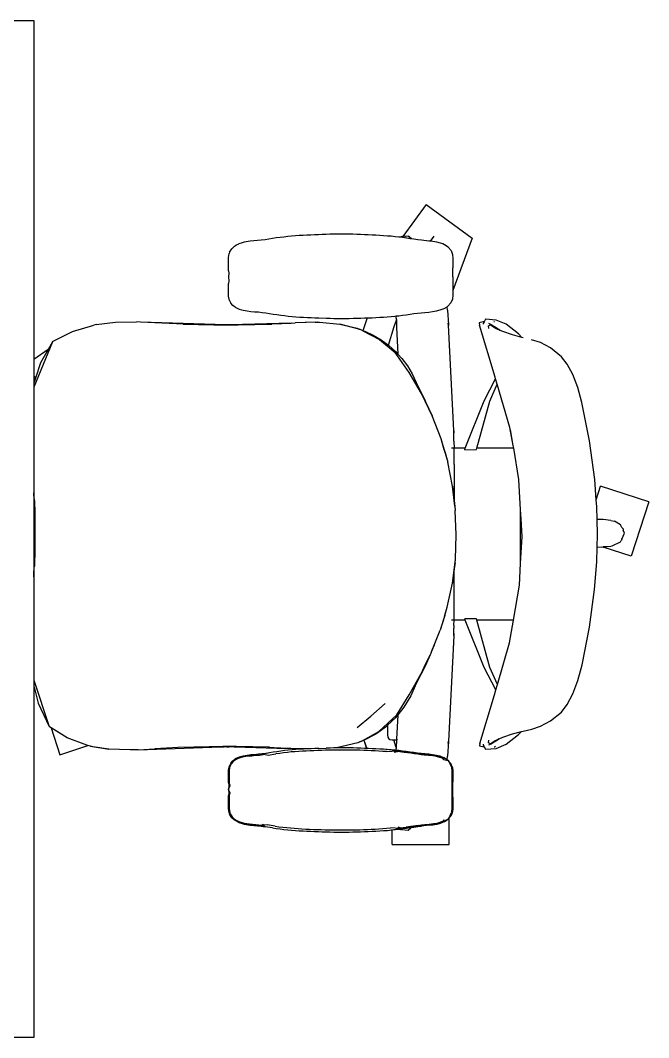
# Model space of a CAD drawing. Header units: metres. Extents: x 428 to 3974, y -4076 to 3914.
# Drawn here: x 1098.138 to 1098.842, y -3845.587 to -3844.447 of the extents above; entities that cross this region are included whole.
import ezdxf

# ---------------------------------------------------------------- set-up
doc = ezdxf.new("R2010")
doc.units = ezdxf.units.M
doc.header["$MEASUREMENT"] = 0
doc.layers.add('Edges', color=7, linetype='Continuous')
doc.layers.add('window', color=2, linetype='Continuous')

msp = doc.modelspace()

# ---------------------------------------------------------------- linework, layer by layer
at = {"layer": 'Edges'}
for p, q in [((1097.5833, -3844.4467), (1098.1533, -3844.4467)), ((1098.1533, -3844.4467), (1098.1533, -3844.8269)), ((1098.5927, -3844.6532), (1098.5666, -3844.6891)), ((1098.5927, -3844.6532), (1098.6443, -3844.6907)), ((1098.3889, -3844.6953), (1098.3866, -3844.6959)), ((1098.3911, -3844.6949), (1098.3889, -3844.6953)), ((1098.3954, -3844.6943), (1098.3911, -3844.6949)), ((1098.3996, -3844.6939), (1098.3954, -3844.6943)), ((1098.4038, -3844.6935), (1098.3996, -3844.6939)), ((1098.408, -3844.693), (1098.4038, -3844.6935)), ((1098.4122, -3844.6925), (1098.408, -3844.693)), ((1098.4206, -3844.6912), (1098.4122, -3844.6925)), ((1098.4248, -3844.6906), (1098.4206, -3844.6912)), ((1098.4291, -3844.69), (1098.4248, -3844.6906)), ((1098.4333, -3844.6895), (1098.4291, -3844.69)), ((1098.4376, -3844.689), (1098.4333, -3844.6895)), ((1098.4419, -3844.6885), (1098.4376, -3844.689)), ((1098.4462, -3844.6882), (1098.4419, -3844.6885)), ((1098.4505, -3844.6879), (1098.4462, -3844.6882)), ((1098.4548, -3844.6877), (1098.4505, -3844.6879)), ((1098.4591, -3844.6875), (1098.4548, -3844.6877)), ((1098.4633, -3844.6873), (1098.4591, -3844.6875)), ((1098.4676, -3844.6871), (1098.4633, -3844.6873)), ((1098.4719, -3844.6869), (1098.4676, -3844.6871)), ((1098.4762, -3844.6868), (1098.4719, -3844.6869)), ((1098.4805, -3844.6866), (1098.4762, -3844.6868)), ((1098.4848, -3844.6865), (1098.4805, -3844.6866)), ((1098.4891, -3844.6864), (1098.4848, -3844.6865)), ((1098.4934, -3844.6864), (1098.4891, -3844.6864)), ((1098.4977, -3844.6864), (1098.4934, -3844.6864)), ((1098.502, -3844.6864), (1098.4977, -3844.6864)), ((1098.5063, -3844.6864), (1098.502, -3844.6864)), ((1098.5106, -3844.6865), (1098.5063, -3844.6864)), ((1098.5149, -3844.6866), (1098.5106, -3844.6865)), ((1098.5192, -3844.6868), (1098.5149, -3844.6866)), ((1098.5235, -3844.687), (1098.5192, -3844.6868)), ((1098.5278, -3844.6871), (1098.5235, -3844.687)), ((1098.5235, -3844.687), (1098.5235, -3844.687)), ((1098.5321, -3844.6873), (1098.5278, -3844.6871)), ((1098.5363, -3844.6876), (1098.5321, -3844.6873)), ((1098.5406, -3844.6878), (1098.5363, -3844.6876)), ((1098.5449, -3844.6881), (1098.5406, -3844.6878)), ((1098.5492, -3844.6884), (1098.5449, -3844.6881)), ((1098.5535, -3844.6887), (1098.5492, -3844.6884)), ((1098.5578, -3844.6892), (1098.5535, -3844.6887)), ((1098.5621, -3844.6897), (1098.5578, -3844.6892)), ((1098.5624, -3844.6897), (1098.5621, -3844.6897)), ((1098.5627, -3844.6895), (1098.5624, -3844.6897)), ((1098.5663, -3844.6902), (1098.5624, -3844.6897)), ((1098.5661, -3844.6891), (1098.5627, -3844.6895)), ((1098.5661, -3844.6891), (1098.5679, -3844.6881)), ((1098.5666, -3844.6891), (1098.5661, -3844.6891)), ((1098.5706, -3844.6908), (1098.5663, -3844.6902)), ((1098.5679, -3844.6881), (1098.5694, -3844.6888)), ((1098.5731, -3844.6885), (1098.5694, -3844.6888)), ((1098.5748, -3844.6914), (1098.5706, -3844.6908)), ((1098.571, -3844.6896), (1098.5711, -3844.6896)), ((1098.5758, -3844.6916), (1098.573, -3844.6889)), ((1098.5767, -3844.6917), (1098.5731, -3844.6885)), ((1098.5758, -3844.6916), (1098.5748, -3844.6914)), ((1098.5767, -3844.6917), (1098.5758, -3844.6916)), ((1098.579, -3844.692), (1098.5767, -3844.6917)), ((1098.5832, -3844.6926), (1098.579, -3844.692)), ((1098.5874, -3844.6931), (1098.5832, -3844.6926)), ((1098.5958, -3844.694), (1098.5874, -3844.6931)), ((1098.5971, -3844.6942), (1098.5958, -3844.694)), ((1098.6011, -3844.6886), (1098.5971, -3844.6942)), ((1098.6001, -3844.6945), (1098.5971, -3844.6942)), ((1098.6045, -3844.6953), (1098.6001, -3844.6945)), ((1098.6088, -3844.6964), (1098.6045, -3844.6953)), ((1098.3725, -3844.7064), (1098.372, -3844.7079)), ((1098.3725, -3844.7064), (1098.3749, -3844.7026)), ((1098.3749, -3844.7026), (1098.3779, -3844.6997)), ((1098.3779, -3844.6997), (1098.3789, -3844.6992)), ((1098.3823, -3844.6975), (1098.3789, -3844.6992)), ((1098.3789, -3844.6992), (1098.3802, -3844.6987)), ((1098.3829, -3844.6972), (1098.3823, -3844.6975)), ((1098.3866, -3844.6959), (1098.3829, -3844.6972)), ((1098.6114, -3844.6973), (1098.6088, -3844.6964)), ((1098.6131, -3844.6982), (1098.6114, -3844.6973)), ((1098.6174, -3844.7009), (1098.6131, -3844.6982)), ((1098.6205, -3844.7047), (1098.6174, -3844.7009)), ((1098.6205, -3844.7047), (1098.6222, -3844.7091)), ((1098.3712, -3844.7126), (1098.372, -3844.7079)), ((1098.3712, -3844.7171), (1098.3712, -3844.7126)), ((1098.3713, -3844.7189), (1098.3712, -3844.7171)), ((1098.6222, -3844.7091), (1098.6225, -3844.7136)), ((1098.6225, -3844.7136), (1098.6224, -3844.7177)), ((1098.6224, -3844.7177), (1098.6224, -3844.7183)), ((1098.6224, -3844.7183), (1098.6224, -3844.7189)), ((1098.3714, -3844.7207), (1098.3713, -3844.7189)), ((1098.3714, -3844.7275), (1098.3714, -3844.7207)), ((1098.3714, -3844.7275), (1098.3715, -3844.73)), ((1098.6224, -3844.7189), (1098.6224, -3844.724)), ((1098.6224, -3844.734), (1098.6224, -3844.724)), ((1098.3715, -3844.73), (1098.3714, -3844.7343)), ((1098.3714, -3844.7343), (1098.3716, -3844.7385)), ((1098.3716, -3844.7385), (1098.3714, -3844.7417)), ((1098.6224, -3844.734), (1098.6224, -3844.7391)), ((1098.6224, -3844.7391), (1098.6224, -3844.7438)), ((1098.3712, -3844.7513), (1098.3713, -3844.749)), ((1098.3713, -3844.7559), (1098.3712, -3844.7513)), ((1098.3713, -3844.749), (1098.3714, -3844.7417)), ((1098.6224, -3844.7438), (1098.6224, -3844.7486)), ((1098.6224, -3844.7486), (1098.6224, -3844.7503)), ((1098.6224, -3844.7503), (1098.6224, -3844.7545)), ((1098.3723, -3844.7605), (1098.3713, -3844.7559)), ((1098.3723, -3844.7605), (1098.3739, -3844.7635)), ((1098.3762, -3844.7663), (1098.3739, -3844.7635)), ((1098.617, -3844.767), (1098.6202, -3844.7634)), ((1098.622, -3844.759), (1098.6202, -3844.7634)), ((1098.6224, -3844.7545), (1098.622, -3844.759)), ((1098.3788, -3844.7683), (1098.3762, -3844.7663)), ((1098.3788, -3844.7683), (1098.3833, -3844.7702)), ((1098.3833, -3844.7702), (1098.3876, -3844.7715)), ((1098.3876, -3844.7715), (1098.392, -3844.7724)), ((1098.392, -3844.7724), (1098.3963, -3844.7728)), ((1098.3963, -3844.7728), (1098.4005, -3844.7732)), ((1098.4005, -3844.7732), (1098.4047, -3844.7735)), ((1098.4047, -3844.7735), (1098.4088, -3844.774)), ((1098.4088, -3844.774), (1098.413, -3844.7745)), ((1098.413, -3844.7745), (1098.4213, -3844.7758)), ((1098.5788, -3844.7754), (1098.583, -3844.7749)), ((1098.583, -3844.7749), (1098.5871, -3844.7744)), ((1098.5871, -3844.7744), (1098.5913, -3844.774)), ((1098.5913, -3844.774), (1098.5955, -3844.7736)), ((1098.5955, -3844.7736), (1098.5998, -3844.7731)), ((1098.5998, -3844.7731), (1098.6041, -3844.7724)), ((1098.6041, -3844.7724), (1098.6084, -3844.7713)), ((1098.6084, -3844.7713), (1098.6107, -3844.7705)), ((1098.6107, -3844.7705), (1098.6128, -3844.7696)), ((1098.6128, -3844.7696), (1098.6161, -3844.7676)), ((1098.6161, -3844.7676), (1098.617, -3844.767)), ((1098.6167, -3844.7715), (1098.6161, -3844.7676)), ((1098.6167, -3844.7715), (1098.6175, -3844.7879)), ((1098.2232, -3844.7877), (1098.2446, -3844.7851)), ((1098.2446, -3844.7851), (1098.2683, -3844.7847)), ((1098.2728, -3844.7848), (1098.2683, -3844.7847)), ((1098.3684, -3844.7879), (1098.2728, -3844.7848)), ((1098.3207, -3844.787), (1098.2728, -3844.7848)), ((1098.4413, -3844.7859), (1098.3734, -3844.7879)), ((1098.4204, -3844.7869), (1098.4413, -3844.7859)), ((1098.4213, -3844.7758), (1098.4255, -3844.7765)), ((1098.4255, -3844.7765), (1098.4297, -3844.7771)), ((1098.4297, -3844.7771), (1098.434, -3844.7776)), ((1098.434, -3844.7776), (1098.4382, -3844.7781)), ((1098.4382, -3844.7781), (1098.4425, -3844.7786)), ((1098.4413, -3844.7859), (1098.4459, -3844.7856)), ((1098.4425, -3844.7786), (1098.4467, -3844.7789)), ((1098.4711, -3844.785), (1098.4459, -3844.7856)), ((1098.4685, -3844.7851), (1098.4459, -3844.7856)), ((1098.4467, -3844.7789), (1098.451, -3844.7792)), ((1098.451, -3844.7792), (1098.4553, -3844.7794)), ((1098.4553, -3844.7794), (1098.4596, -3844.7796)), ((1098.4596, -3844.7796), (1098.4638, -3844.7798)), ((1098.4638, -3844.7798), (1098.4681, -3844.78)), ((1098.4681, -3844.78), (1098.4723, -3844.7801)), ((1098.4685, -3844.7851), (1098.473, -3844.785)), ((1098.4711, -3844.785), (1098.473, -3844.785)), ((1098.4723, -3844.7801), (1098.4808, -3844.7804)), ((1098.473, -3844.785), (1098.4958, -3844.787)), ((1098.4808, -3844.7804), (1098.4851, -3844.7806)), ((1098.4851, -3844.7806), (1098.4894, -3844.7807)), ((1098.4894, -3844.7807), (1098.4937, -3844.7807)), ((1098.4937, -3844.7807), (1098.4979, -3844.7808)), ((1098.4979, -3844.7808), (1098.5022, -3844.7808)), ((1098.5022, -3844.7808), (1098.5065, -3844.7807)), ((1098.5065, -3844.7807), (1098.5108, -3844.7806)), ((1098.5108, -3844.7806), (1098.5151, -3844.7805)), ((1098.5151, -3844.7805), (1098.5193, -3844.7804)), ((1098.5193, -3844.7804), (1098.5236, -3844.7802)), ((1098.5265, -3844.7801), (1098.5217, -3844.7945)), ((1098.5236, -3844.7802), (1098.5265, -3844.7801)), ((1098.5265, -3844.7801), (1098.5279, -3844.7801)), ((1098.5279, -3844.7801), (1098.5321, -3844.7799)), ((1098.5321, -3844.7799), (1098.5364, -3844.7797)), ((1098.5364, -3844.7797), (1098.5406, -3844.7795)), ((1098.5406, -3844.7795), (1098.5449, -3844.7792)), ((1098.5449, -3844.7792), (1098.5491, -3844.7789)), ((1098.5491, -3844.7789), (1098.5534, -3844.7786)), ((1098.5534, -3844.7786), (1098.5577, -3844.7782)), ((1098.557, -3844.7898), (1098.5593, -3844.7826)), ((1098.5577, -3844.7782), (1098.5591, -3844.778)), ((1098.5591, -3844.778), (1098.5619, -3844.7777)), ((1098.5592, -3844.7804), (1098.5591, -3844.778)), ((1098.5592, -3844.7804), (1098.5593, -3844.7826)), ((1098.5593, -3844.7826), (1098.5595, -3844.7818)), ((1098.5593, -3844.7826), (1098.5595, -3844.7905)), ((1098.5619, -3844.7777), (1098.5662, -3844.7772)), ((1098.5662, -3844.7772), (1098.5704, -3844.7766)), ((1098.5704, -3844.7766), (1098.5746, -3844.776)), ((1098.5746, -3844.776), (1098.5788, -3844.7754)), ((1098.6174, -3844.7871), (1098.6172, -3844.7859)), ((1098.6175, -3844.7879), (1098.6173, -3844.7866)), ((1098.6565, -3844.7844), (1098.652, -3844.7857)), ((1098.652, -3844.7857), (1098.6525, -3844.7883)), ((1098.6565, -3844.7864), (1098.6564, -3844.7873)), ((1098.6576, -3844.7844), (1098.6565, -3844.7844)), ((1098.6576, -3844.7844), (1098.6565, -3844.7864)), ((1098.6593, -3844.7816), (1098.6576, -3844.7844)), ((1098.6711, -3844.7827), (1098.6593, -3844.7816)), ((1098.6623, -3844.7861), (1098.6654, -3844.7874)), ((1098.6688, -3844.7844), (1098.6686, -3844.7844)), ((1098.6691, -3844.7845), (1098.6688, -3844.7844)), ((1098.6821, -3844.7873), (1098.6711, -3844.7827)), ((1098.1742, -3844.8067), (1098.1964, -3844.7953)), ((1098.1964, -3844.7953), (1098.2204, -3844.7882)), ((1098.2232, -3844.7877), (1098.2204, -3844.7882)), ((1098.3204, -3844.7871), (1098.3549, -3844.7878)), ((1098.3549, -3844.7878), (1098.3605, -3844.7879)), ((1098.3549, -3844.7878), (1098.3639, -3844.7879)), ((1098.3639, -3844.7879), (1098.3605, -3844.7879)), ((1098.3605, -3844.7879), (1098.3703, -3844.7881)), ((1098.3641, -3844.7879), (1098.3639, -3844.7879)), ((1098.3641, -3844.7879), (1098.3705, -3844.788)), ((1098.3684, -3844.7879), (1098.3734, -3844.7879)), ((1098.3705, -3844.788), (1098.3684, -3844.7879)), ((1098.3703, -3844.7881), (1098.3819, -3844.7879)), ((1098.3707, -3844.7879), (1098.3705, -3844.788)), ((1098.3734, -3844.7879), (1098.3707, -3844.7879)), ((1098.3707, -3844.7879), (1098.3794, -3844.7879)), ((1098.3794, -3844.7879), (1098.3819, -3844.7879)), ((1098.3819, -3844.7879), (1098.4199, -3844.7871)), ((1098.5172, -3844.7926), (1098.4958, -3844.787)), ((1098.4958, -3844.787), (1098.5153, -3844.7918)), ((1098.5153, -3844.7918), (1098.5191, -3844.7932)), ((1098.5172, -3844.7926), (1098.5191, -3844.7932)), ((1098.5217, -3844.7945), (1098.5191, -3844.7932)), ((1098.5217, -3844.7945), (1098.5238, -3844.7951)), ((1098.5217, -3844.7945), (1098.5402, -3844.8042)), ((1098.5238, -3844.7951), (1098.5334, -3844.7994)), ((1098.5504, -3844.8107), (1098.557, -3844.7898)), ((1098.5595, -3844.7905), (1098.5611, -3844.8209)), ((1098.6176, -3844.7884), (1098.6175, -3844.7879)), ((1098.6175, -3844.7879), (1098.6176, -3844.7888)), ((1098.6236, -3844.9063), (1098.6176, -3844.7884)), ((1098.67, -3844.8466), (1098.6525, -3844.7883)), ((1098.6625, -3844.789), (1098.6648, -3844.7877)), ((1098.663, -3844.792), (1098.6625, -3844.789)), ((1098.6647, -3844.7878), (1098.6652, -3844.788)), ((1098.6648, -3844.7877), (1098.6654, -3844.7874)), ((1098.6706, -3844.7911), (1098.6648, -3844.7877)), ((1098.6698, -3844.7917), (1098.6648, -3844.7883)), ((1098.6654, -3844.7874), (1098.6702, -3844.7906)), ((1098.6716, -3844.7925), (1098.6698, -3844.7917)), ((1098.67, -3844.7902), (1098.6753, -3844.794)), ((1098.6702, -3844.7906), (1098.67, -3844.7902)), ((1098.6702, -3844.7906), (1098.6753, -3844.794)), ((1098.6716, -3844.7925), (1098.6706, -3844.7911)), ((1098.6753, -3844.794), (1098.6706, -3844.7911)), ((1098.6754, -3844.7942), (1098.6716, -3844.7925)), ((1098.6753, -3844.794), (1098.6754, -3844.7942)), ((1098.6784, -3844.7955), (1098.6754, -3844.7942)), ((1098.6893, -3844.7992), (1098.6784, -3844.7955)), ((1098.6962, -3844.7981), (1098.6821, -3844.7873)), ((1098.7, -3844.8021), (1098.6962, -3844.7981)), ((1098.1741, -3844.8071), (1098.1533, -3844.8577)), ((1098.1741, -3844.8071), (1098.1692, -3844.8154)), ((1098.1742, -3844.8067), (1098.1741, -3844.8071)), ((1098.5334, -3844.7994), (1098.5424, -3844.8047)), ((1098.5402, -3844.8042), (1098.5581, -3844.8188)), ((1098.5424, -3844.8047), (1098.5504, -3844.8107)), ((1098.7, -3844.8021), (1098.6893, -3844.7992)), ((1098.7012, -3844.8024), (1098.7, -3844.8021)), ((1098.7209, -3844.8079), (1098.7108, -3844.8047)), ((1098.7318, -3844.8137), (1098.7209, -3844.8079)), ((1098.1692, -3844.8154), (1098.1533, -3844.8269)), ((1098.1692, -3844.8154), (1098.1605, -3844.8304)), ((1098.5504, -3844.8107), (1098.5508, -3844.8109)), ((1098.5508, -3844.8109), (1098.5584, -3844.8179)), ((1098.5735, -3844.8413), (1098.5581, -3844.8188)), ((1098.5584, -3844.8179), (1098.5611, -3844.8209)), ((1098.5611, -3844.8209), (1098.5654, -3844.8257)), ((1098.7441, -3844.8237), (1098.7318, -3844.8137)), ((1098.1533, -3844.8269), (1098.1533, -3844.8454)), ((1098.1605, -3844.8304), (1098.155, -3844.8478)), ((1098.5654, -3844.8257), (1098.5716, -3844.834)), ((1098.7505, -3844.8319), (1098.7441, -3844.8237)), ((1098.7568, -3844.8436), (1098.7505, -3844.8319)), ((1098.5716, -3844.834), (1098.577, -3844.843)), ((1098.5874, -3844.865), (1098.5735, -3844.8413)), ((1098.577, -3844.843), (1098.5816, -3844.8524)), ((1098.7624, -3844.8583), (1098.7568, -3844.8436)), ((1098.1533, -3844.8454), (1098.155, -3844.8478)), ((1098.1533, -3844.8454), (1098.1533, -3844.8533)), ((1098.155, -3844.8478), (1098.1533, -3844.8533)), ((1098.1533, -3844.8533), (1098.1533, -3844.8577)), ((1098.5816, -3844.8524), (1098.5912, -3844.8721)), ((1098.6578, -3844.8731), (1098.6705, -3844.8483)), ((1098.6638, -3844.8734), (1098.6723, -3844.8544)), ((1098.6705, -3844.8483), (1098.67, -3844.8466)), ((1098.6723, -3844.8544), (1098.6705, -3844.8483)), ((1098.6862, -3844.903), (1098.6723, -3844.8544)), ((1098.1533, -3844.8577), (1098.1533, -3844.976)), ((1098.5915, -3844.873), (1098.5874, -3844.865)), ((1098.5915, -3844.8733), (1098.5874, -3844.865)), ((1098.7671, -3844.8751), (1098.7624, -3844.8583)), ((1098.5912, -3844.8721), (1098.5924, -3844.8748)), ((1098.5915, -3844.873), (1098.5924, -3844.8748)), ((1098.5994, -3844.8899), (1098.5915, -3844.8733)), ((1098.5924, -3844.8748), (1098.5994, -3844.8899)), ((1098.6365, -3844.9263), (1098.6578, -3844.8731)), ((1098.6494, -3844.9263), (1098.6638, -3844.8734)), ((1098.7755, -3844.9179), (1098.7671, -3844.8751)), ((1098.6093, -3844.9158), (1098.5994, -3844.8899)), ((1098.6236, -3844.9066), (1098.6236, -3844.9063)), ((1098.6236, -3844.9067), (1098.6236, -3844.9066)), ((1098.6237, -3844.9093), (1098.6236, -3844.9067)), ((1098.6236, -3844.9067), (1098.6236, -3844.9091)), ((1098.6237, -3844.9108), (1098.6237, -3844.9093)), ((1098.6238, -3844.9122), (1098.6237, -3844.9108)), ((1098.6238, -3844.9136), (1098.6238, -3844.9122)), ((1098.6902, -3844.9231), (1098.6862, -3844.903)), ((1098.6902, -3844.9231), (1098.6873, -3844.9054)), ((1098.6136, -3844.9299), (1098.6093, -3844.9158)), ((1098.613, -3844.9281), (1098.6093, -3844.9158)), ((1098.6238, -3844.9151), (1098.6238, -3844.9136)), ((1098.6238, -3844.9181), (1098.6238, -3844.9151)), ((1098.6238, -3844.9181), (1098.6239, -3844.9263)), ((1098.6907, -3844.9263), (1098.6902, -3844.9231)), ((1098.7815, -3844.9611), (1098.7755, -3844.9179)), ((1098.613, -3844.9281), (1098.6168, -3844.942)), ((1098.6136, -3844.9299), (1098.6168, -3844.942)), ((1098.6209, -3844.9263), (1098.6207, -3844.9263)), ((1098.6225, -3844.9263), (1098.6217, -3844.9263)), ((1098.6236, -3844.9263), (1098.623, -3844.9263)), ((1098.6238, -3844.9263), (1098.6237, -3844.9263)), ((1098.6239, -3844.9319), (1098.6239, -3844.9263)), ((1098.6365, -3844.9263), (1098.6239, -3844.9263)), ((1098.6239, -3844.9263), (1098.6239, -3844.9263)), ((1098.624, -3844.9446), (1098.6239, -3844.9319)), ((1098.6358, -3844.928), (1098.6365, -3844.9263)), ((1098.6358, -3844.928), (1098.649, -3844.9277)), ((1098.649, -3844.9277), (1098.6494, -3844.9263)), ((1098.6907, -3844.9263), (1098.6494, -3844.9263)), ((1098.6965, -3844.9613), (1098.6907, -3844.9263)), ((1098.6221, -3844.9688), (1098.6168, -3844.942)), ((1098.624, -3844.9446), (1098.6241, -3844.9849)), ((1098.6248, -3844.9912), (1098.6221, -3844.9688)), ((1098.6221, -3844.9688), (1098.6241, -3844.9849)), ((1098.6984, -3844.9953), (1098.6965, -3844.9613)), ((1098.7832, -3844.984), (1098.7815, -3844.9611)), ((1098.7832, -3844.984), (1098.7881, -3844.9689)), ((1098.8419, -3844.9864), (1098.7881, -3844.9689)), ((1098.1533, -3844.976), (1098.1533, -3844.9775)), ((1098.1539, -3844.9846), (1098.1533, -3844.976)), ((1098.1539, -3844.9871), (1098.1533, -3844.9775)), ((1098.1533, -3844.9775), (1098.1533, -3845.0658)), ((1098.1541, -3844.9896), (1098.1539, -3844.9846)), ((1098.1542, -3844.9898), (1098.1539, -3844.9846)), ((1098.1539, -3844.9846), (1098.1539, -3844.9871)), ((1098.1541, -3844.9896), (1098.1539, -3844.9871)), ((1098.1539, -3844.9871), (1098.1541, -3844.9909)), ((1098.154, -3845.0519), (1098.1541, -3844.9909)), ((1098.1541, -3844.9896), (1098.1541, -3844.9909)), ((1098.1541, -3844.9909), (1098.1542, -3844.9933)), ((1098.1542, -3844.9933), (1098.1542, -3844.9898)), ((1098.6241, -3844.9849), (1098.6249, -3844.9914)), ((1098.6248, -3844.9912), (1098.6253, -3844.9959)), ((1098.6249, -3844.9914), (1098.6253, -3844.9959)), ((1098.7839, -3844.9919), (1098.7832, -3844.984)), ((1098.7842, -3845.006), (1098.7839, -3844.9919)), ((1098.8419, -3844.9864), (1098.8222, -3845.047)), ((1098.1542, -3844.9933), (1098.1542, -3845.0486)), ((1098.6264, -3845.0232), (1098.6253, -3844.9959)), ((1098.6984, -3845.0054), (1098.6984, -3844.9953)), ((1098.699, -3845.0054), (1098.6984, -3844.9953)), ((1098.699, -3845.0054), (1098.6984, -3845.0054)), ((1098.6984, -3845.0375), (1098.6984, -3845.0054)), ((1098.7001, -3845.0251), (1098.699, -3845.0054)), ((1098.791, -3845.0061), (1098.7842, -3845.006)), ((1098.7847, -3845.0228), (1098.7842, -3845.006)), ((1098.7995, -3845.0072), (1098.791, -3845.0061)), ((1098.7995, -3845.0072), (1098.8035, -3845.0078)), ((1098.8105, -3845.0119), (1098.8035, -3845.0078)), ((1098.8119, -3845.0151), (1098.8105, -3845.0119)), ((1098.6254, -3845.0504), (1098.6264, -3845.0232)), ((1098.6994, -3845.0375), (1098.7001, -3845.0251)), ((1098.7843, -3845.037), (1098.7847, -3845.0228)), ((1098.8118, -3845.0281), (1098.8147, -3845.0215)), ((1098.8119, -3845.0151), (1098.8135, -3845.0164)), ((1098.8121, -3845.0155), (1098.8119, -3845.0151)), ((1098.8125, -3845.0165), (1098.8125, -3845.0164)), ((1098.8135, -3845.0164), (1098.8132, -3845.0181)), ((1098.8147, -3845.0215), (1098.8132, -3845.0181)), ((1098.6984, -3845.0376), (1098.6984, -3845.0375)), ((1098.6984, -3845.0375), (1098.6994, -3845.0375)), ((1098.6994, -3845.0376), (1098.6994, -3845.0375)), ((1098.7838, -3845.0536), (1098.7843, -3845.037)), ((1098.7843, -3845.037), (1098.7907, -3845.0368)), ((1098.7896, -3845.0365), (1098.7895, -3845.0365)), ((1098.7908, -3845.0369), (1098.7907, -3845.0368)), ((1098.7908, -3845.0364), (1098.7954, -3845.0362)), ((1098.7908, -3845.0369), (1098.791, -3845.0369)), ((1098.8222, -3845.047), (1098.7908, -3845.0369)), ((1098.791, -3845.0369), (1098.7954, -3845.0362)), ((1098.7954, -3845.0362), (1098.7995, -3845.0361)), ((1098.7995, -3845.0361), (1098.8009, -3845.0355)), ((1098.801, -3845.0355), (1098.8009, -3845.0355)), ((1098.801, -3845.0355), (1098.8011, -3845.0355)), ((1098.8011, -3845.0355), (1098.8105, -3845.031)), ((1098.8105, -3845.031), (1098.8112, -3845.0295)), ((1098.8116, -3845.0293), (1098.8112, -3845.0295)), ((1098.8112, -3845.0295), (1098.8113, -3845.0293)), ((1098.8118, -3845.0281), (1098.8116, -3845.0293)), ((1098.154, -3845.0519), (1098.1542, -3845.0486)), ((1098.1542, -3845.0523), (1098.1542, -3845.0486)), ((1098.6984, -3845.0376), (1098.6994, -3845.0376)), ((1098.6984, -3845.0555), (1098.6984, -3845.0376)), ((1098.6984, -3845.0555), (1098.6994, -3845.0376)), ((1098.1533, -3845.0658), (1098.1539, -3845.0562)), ((1098.1537, -3845.0605), (1098.1538, -3845.0583)), ((1098.1538, -3845.0583), (1098.1542, -3845.0523)), ((1098.1538, -3845.0583), (1098.154, -3845.0533)), ((1098.1539, -3845.0562), (1098.1538, -3845.0583)), ((1098.154, -3845.0519), (1098.1539, -3845.0562)), ((1098.1539, -3845.0562), (1098.154, -3845.0533)), ((1098.154, -3845.0533), (1098.154, -3845.0519)), ((1098.622, -3845.0775), (1098.625, -3845.0534)), ((1098.625, -3845.0545), (1098.6241, -3845.0615)), ((1098.625, -3845.0545), (1098.6254, -3845.0504)), ((1098.625, -3845.0534), (1098.6254, -3845.0504)), ((1098.6971, -3845.0796), (1098.6984, -3845.0555)), ((1098.7814, -3845.0844), (1098.7838, -3845.0536)), ((1098.1533, -3845.0702), (1098.1537, -3845.0605)), ((1098.1533, -3845.0672), (1098.1537, -3845.0605)), ((1098.1533, -3845.0658), (1098.1533, -3845.0672)), ((1098.1533, -3845.0672), (1098.1533, -3845.0702)), ((1098.1533, -3845.0702), (1098.1533, -3845.0703)), ((1098.1533, -3845.0703), (1098.1533, -3845.1862)), ((1098.6241, -3845.0615), (1098.622, -3845.0775)), ((1098.624, -3845.0983), (1098.6241, -3845.0615)), ((1098.6163, -3845.1042), (1098.622, -3845.0775)), ((1098.6903, -3845.1187), (1098.6971, -3845.0796)), ((1098.7756, -3845.1269), (1098.7814, -3845.0844)), ((1098.6135, -3845.1138), (1098.6163, -3845.1042)), ((1098.6137, -3845.1134), (1098.6163, -3845.1042)), ((1098.6239, -3845.111), (1098.624, -3845.0983)), ((1098.6137, -3845.1134), (1098.6082, -3845.1302)), ((1098.6135, -3845.1138), (1098.6082, -3845.1302)), ((1098.6239, -3845.1187), (1098.6239, -3845.111)), ((1098.649, -3845.1175), (1098.6358, -3845.1172)), ((1098.6364, -3845.1187), (1098.6358, -3845.1172)), ((1098.621, -3845.1187), (1098.6207, -3845.1187)), ((1098.6225, -3845.1187), (1098.6217, -3845.1187)), ((1098.6235, -3845.1187), (1098.623, -3845.1187)), ((1098.6237, -3845.1187), (1098.6236, -3845.1187)), ((1098.6238, -3845.1187), (1098.6237, -3845.1187)), ((1098.6239, -3845.1187), (1098.6238, -3845.1187)), ((1098.6238, -3845.1248), (1098.6239, -3845.1187)), ((1098.6238, -3845.1248), (1098.6238, -3845.1278)), ((1098.6238, -3845.1293), (1098.6238, -3845.1278)), ((1098.6364, -3845.1187), (1098.6239, -3845.1187)), ((1098.6578, -3845.1721), (1098.6364, -3845.1187)), ((1098.6493, -3845.1187), (1098.649, -3845.1175)), ((1098.6903, -3845.1187), (1098.6493, -3845.1187)), ((1098.6638, -3845.1718), (1098.6493, -3845.1187)), ((1098.6859, -3845.1442), (1098.6903, -3845.1187)), ((1098.7674, -3845.1689), (1098.7756, -3845.1269)), ((1098.6015, -3845.1469), (1098.6082, -3845.1302)), ((1098.6236, -3845.1366), (1098.6176, -3845.2545)), ((1098.6236, -3845.1362), (1098.6237, -3845.1336)), ((1098.6236, -3845.1338), (1098.6236, -3845.1362)), ((1098.6236, -3845.1362), (1098.6236, -3845.1363)), ((1098.6236, -3845.1366), (1098.6236, -3845.1363)), ((1098.6237, -3845.1322), (1098.6238, -3845.1307)), ((1098.6237, -3845.1336), (1098.6237, -3845.1322)), ((1098.6238, -3845.1307), (1098.6238, -3845.1293)), ((1098.5991, -3845.1531), (1098.6015, -3845.1469)), ((1098.6003, -3845.1503), (1098.5991, -3845.1531)), ((1098.6015, -3845.1469), (1098.6003, -3845.1503)), ((1098.6724, -3845.191), (1098.6859, -3845.1442)), ((1098.597, -3845.1577), (1098.5905, -3845.1715)), ((1098.5906, -3845.1711), (1098.597, -3845.1577)), ((1098.597, -3845.1577), (1098.5915, -3845.1704)), ((1098.5982, -3845.1553), (1098.597, -3845.1577)), ((1098.5982, -3845.1553), (1098.5991, -3845.1531)), ((1098.5915, -3845.1704), (1098.5816, -3845.19)), ((1098.5906, -3845.1711), (1098.5865, -3845.1794)), ((1098.5905, -3845.1715), (1098.5865, -3845.1794)), ((1098.6706, -3845.1971), (1098.6578, -3845.1721)), ((1098.6724, -3845.191), (1098.6638, -3845.1718)), ((1098.7627, -3845.1863), (1098.7674, -3845.1689)), ((1098.5735, -3845.2026), (1098.5865, -3845.1794)), ((1098.1533, -3845.1862), (1098.1705, -3845.238)), ((1098.1533, -3845.1862), (1098.1533, -3845.1923)), ((1098.1533, -3845.1923), (1098.1582, -3845.2119)), ((1098.1533, -3845.1923), (1098.1533, -3845.5867)), ((1098.5816, -3845.19), (1098.5754, -3845.2036)), ((1098.6691, -3845.2024), (1098.6706, -3845.1971)), ((1098.6706, -3845.1971), (1098.6724, -3845.191)), ((1098.757, -3845.2013), (1098.7627, -3845.1863)), ((1098.5597, -3845.2251), (1098.5735, -3845.2026)), ((1098.5754, -3845.2036), (1098.5676, -3845.2163)), ((1098.6528, -3845.2571), (1098.6691, -3845.2024)), ((1098.7507, -3845.2134), (1098.757, -3845.2013)), ((1098.1582, -3845.2119), (1098.1705, -3845.238)), ((1098.5305, -3845.2265), (1098.5469, -3845.2121)), ((1098.5676, -3845.2163), (1098.5609, -3845.2248)), ((1098.7442, -3845.2218), (1098.7507, -3845.2134)), ((1098.5155, -3845.239), (1098.5305, -3845.2265)), ((1098.5397, -3845.2436), (1098.5597, -3845.2251)), ((1098.5586, -3845.2278), (1098.5495, -3845.2367)), ((1098.5609, -3845.2248), (1098.5586, -3845.2278)), ((1098.5609, -3845.2248), (1098.5595, -3845.2524)), ((1098.7318, -3845.2318), (1098.7442, -3845.2218)), ((1098.1705, -3845.238), (1098.1706, -3845.2383)), ((1098.1725, -3845.2395), (1098.1706, -3845.2383)), ((1098.1904, -3845.2508), (1098.1725, -3845.2395)), ((1098.1725, -3845.2395), (1098.1823, -3845.2696)), ((1098.5481, -3845.2381), (1098.5364, -3845.2467)), ((1098.5495, -3845.2367), (1098.5481, -3845.2381)), ((1098.5495, -3845.2367), (1098.5495, -3845.2451)), ((1098.7012, -3845.2431), (1098.7109, -3845.2409)), ((1098.7109, -3845.2409), (1098.7209, -3845.2376)), ((1098.7209, -3845.2376), (1098.7318, -3845.2318)), ((1098.2125, -3845.2591), (1098.1904, -3845.2508)), ((1098.5203, -3845.2544), (1098.5217, -3845.2536)), ((1098.5217, -3845.2536), (1098.5397, -3845.2436)), ((1098.5229, -3845.2533), (1098.5217, -3845.2536)), ((1098.5229, -3845.2533), (1098.526, -3845.2626)), ((1098.523, -3845.2533), (1098.5229, -3845.2533)), ((1098.5233, -3845.2532), (1098.523, -3845.2533)), ((1098.523, -3845.2533), (1098.5262, -3845.2626)), ((1098.5364, -3845.2467), (1098.5233, -3845.2532)), ((1098.5495, -3845.2451), (1098.5495, -3845.2474)), ((1098.5495, -3845.2474), (1098.5498, -3845.2498)), ((1098.5498, -3845.2498), (1098.5507, -3845.2517)), ((1098.5507, -3845.2517), (1098.5519, -3845.2527)), ((1098.5519, -3845.2527), (1098.5546, -3845.2528)), ((1098.5546, -3845.2528), (1098.5565, -3845.2528)), ((1098.5565, -3845.2528), (1098.5564, -3845.2527)), ((1098.5592, -3845.2615), (1098.5565, -3845.2528)), ((1098.5565, -3845.2528), (1098.5565, -3845.2528)), ((1098.5565, -3845.2528), (1098.5595, -3845.2528)), ((1098.5595, -3845.2528), (1098.5592, -3845.2615)), ((1098.5595, -3845.2524), (1098.5595, -3845.2528)), ((1098.5598, -3845.2528), (1098.5595, -3845.2528)), ((1098.5605, -3845.2528), (1098.5601, -3845.2528)), ((1098.6176, -3845.2541), (1098.6175, -3845.255)), ((1098.6625, -3845.2562), (1098.6629, -3845.2535)), ((1098.6651, -3845.2571), (1098.67, -3845.2538)), ((1098.6652, -3845.2573), (1098.6706, -3845.254)), ((1098.6743, -3845.2519), (1098.67, -3845.255)), ((1098.67, -3845.2538), (1098.6711, -3845.2533)), ((1098.6743, -3845.2519), (1098.6702, -3845.2546)), ((1098.6706, -3845.254), (1098.6738, -3845.2521)), ((1098.6706, -3845.254), (1098.6711, -3845.2533)), ((1098.6711, -3845.2533), (1098.6738, -3845.2521)), ((1098.6738, -3845.2521), (1098.6743, -3845.2519)), ((1098.6743, -3845.2519), (1098.6785, -3845.2501)), ((1098.6785, -3845.2501), (1098.6893, -3845.2463)), ((1098.6821, -3845.2579), (1098.6962, -3845.2471)), ((1098.6893, -3845.2463), (1098.6995, -3845.2436)), ((1098.6962, -3845.2471), (1098.6995, -3845.2436)), ((1098.6995, -3845.2436), (1098.7012, -3845.2431)), ((1098.1823, -3845.2696), (1098.2136, -3845.2594)), ((1098.2136, -3845.2594), (1098.2125, -3845.2591)), ((1098.2167, -3845.2601), (1098.2136, -3845.2594)), ((1098.2193, -3845.2607), (1098.2136, -3845.2594)), ((1098.2167, -3845.2601), (1098.2371, -3845.2634)), ((1098.2371, -3845.2634), (1098.2193, -3845.2607)), ((1098.2612, -3845.2642), (1098.2371, -3845.2634)), ((1098.27, -3845.264), (1098.2612, -3845.2642)), ((1098.27, -3845.264), (1098.3629, -3845.2607)), ((1098.27, -3845.264), (1098.2886, -3845.2631)), ((1098.315, -3845.2617), (1098.2886, -3845.2631)), ((1098.3671, -3845.2603), (1098.3147, -3845.2615)), ((1098.3631, -3845.2607), (1098.3629, -3845.2607)), ((1098.3665, -3845.2607), (1098.3631, -3845.2607)), ((1098.3631, -3845.2607), (1098.3642, -3845.2607)), ((1098.3642, -3845.2607), (1098.3683, -3845.2605)), ((1098.3642, -3845.2607), (1098.3665, -3845.2607)), ((1098.3683, -3845.2605), (1098.3649, -3845.2605)), ((1098.3691, -3845.2607), (1098.3665, -3845.2607)), ((1098.3803, -3845.2606), (1098.3671, -3845.2603)), ((1098.3706, -3845.2605), (1098.3683, -3845.2605)), ((1098.3745, -3845.2606), (1098.3691, -3845.2607)), ((1098.3691, -3845.2607), (1098.372, -3845.2607)), ((1098.3803, -3845.2606), (1098.3706, -3845.2605)), ((1098.3706, -3845.2605), (1098.3745, -3845.2606)), ((1098.3777, -3845.2607), (1098.372, -3845.2607)), ((1098.3745, -3845.2606), (1098.3777, -3845.2607)), ((1098.3779, -3845.2607), (1098.3777, -3845.2607)), ((1098.3779, -3845.2607), (1098.4373, -3845.2625)), ((1098.4173, -3845.2613), (1098.3803, -3845.2606)), ((1098.4373, -3845.2625), (1098.4148, -3845.2614)), ((1098.434, -3845.2651), (1098.4297, -3845.2657)), ((1098.4382, -3845.2646), (1098.434, -3845.2651)), ((1098.4412, -3845.2627), (1098.4373, -3845.2625)), ((1098.4425, -3845.2642), (1098.4382, -3845.2646)), ((1098.4581, -3845.2632), (1098.4412, -3845.2627)), ((1098.4467, -3845.2639), (1098.4425, -3845.2642)), ((1098.451, -3845.2636), (1098.4467, -3845.2639)), ((1098.4553, -3845.2634), (1098.451, -3845.2636)), ((1098.4584, -3845.2656), (1098.4542, -3845.2658)), ((1098.4581, -3845.2632), (1098.4553, -3845.2634)), ((1098.4596, -3845.2632), (1098.4581, -3845.2632)), ((1098.4627, -3845.2654), (1098.4584, -3845.2656)), ((1098.4638, -3845.263), (1098.4596, -3845.2632)), ((1098.467, -3845.2652), (1098.4627, -3845.2654)), ((1098.4681, -3845.2628), (1098.4638, -3845.263)), ((1098.4712, -3845.265), (1098.467, -3845.2652)), ((1098.4723, -3845.2626), (1098.4681, -3845.2628)), ((1098.4755, -3845.2649), (1098.4712, -3845.265)), ((1098.4723, -3845.2626), (1098.4808, -3845.2623)), ((1098.4799, -3845.2647), (1098.4755, -3845.2649)), ((1098.4842, -3845.2646), (1098.4799, -3845.2647)), ((1098.4851, -3845.2622), (1098.4808, -3845.2623)), ((1098.4885, -3845.2645), (1098.4842, -3845.2646)), ((1098.4894, -3845.2621), (1098.4851, -3845.2622)), ((1098.4928, -3845.2644), (1098.4885, -3845.2645)), ((1098.4922, -3845.262), (1098.4894, -3845.2621)), ((1098.5161, -3845.2562), (1098.4922, -3845.262)), ((1098.4937, -3845.262), (1098.4922, -3845.262)), ((1098.4971, -3845.2644), (1098.4928, -3845.2644)), ((1098.4979, -3845.262), (1098.4937, -3845.262)), ((1098.5014, -3845.2644), (1098.4971, -3845.2644)), ((1098.5022, -3845.262), (1098.4979, -3845.262)), ((1098.5057, -3845.2644), (1098.5014, -3845.2644)), ((1098.5065, -3845.262), (1098.5022, -3845.262)), ((1098.5099, -3845.2645), (1098.5057, -3845.2644)), ((1098.5108, -3845.2621), (1098.5065, -3845.262)), ((1098.5142, -3845.2646), (1098.5099, -3845.2645)), ((1098.5151, -3845.2622), (1098.5108, -3845.2621)), ((1098.5184, -3845.2647), (1098.5142, -3845.2646)), ((1098.5193, -3845.2624), (1098.5151, -3845.2622)), ((1098.5181, -3845.2555), (1098.5161, -3845.2562)), ((1098.5177, -3845.2555), (1098.5161, -3845.2562)), ((1098.5183, -3845.2553), (1098.5177, -3845.2555)), ((1098.5181, -3845.2555), (1098.5177, -3845.2555)), ((1098.5188, -3845.2551), (1098.5181, -3845.2555)), ((1098.5183, -3845.2553), (1098.5181, -3845.2555)), ((1098.5188, -3845.2551), (1098.5183, -3845.2553)), ((1098.5227, -3845.2648), (1098.5184, -3845.2647)), ((1098.5203, -3845.2544), (1098.5188, -3845.2551)), ((1098.5236, -3845.2625), (1098.5193, -3845.2624)), ((1098.5269, -3845.265), (1098.5227, -3845.2648)), ((1098.526, -3845.2626), (1098.5236, -3845.2625)), ((1098.5262, -3845.2626), (1098.526, -3845.2626)), ((1098.5279, -3845.2627), (1098.5262, -3845.2626)), ((1098.5312, -3845.2652), (1098.5269, -3845.265)), ((1098.5321, -3845.2629), (1098.5279, -3845.2627)), ((1098.5355, -3845.2654), (1098.5312, -3845.2652)), ((1098.5364, -3845.2631), (1098.5321, -3845.2629)), ((1098.5397, -3845.2656), (1098.5355, -3845.2654)), ((1098.5406, -3845.2633), (1098.5364, -3845.2631)), ((1098.5449, -3845.2636), (1098.5406, -3845.2633)), ((1098.5491, -3845.2638), (1098.5449, -3845.2636)), ((1098.5606, -3845.2654), (1098.5449, -3845.2636)), ((1098.5483, -3845.2661), (1098.5606, -3845.2654)), ((1098.5534, -3845.2642), (1098.5491, -3845.2638)), ((1098.5577, -3845.2646), (1098.5534, -3845.2642)), ((1098.5591, -3845.2648), (1098.5577, -3845.2646)), ((1098.5591, -3845.2648), (1098.5592, -3845.2625)), ((1098.5619, -3845.2651), (1098.5591, -3845.2648)), ((1098.5592, -3845.2615), (1098.5592, -3845.2625)), ((1098.5595, -3845.2623), (1098.5592, -3845.2615)), ((1098.5606, -3845.2654), (1098.568, -3845.2663)), ((1098.5662, -3845.2656), (1098.5619, -3845.2651)), ((1098.6175, -3845.255), (1098.6167, -3845.2714)), ((1098.6172, -3845.257), (1098.6174, -3845.2558)), ((1098.6173, -3845.2563), (1098.6175, -3845.255)), ((1098.6175, -3845.255), (1098.6176, -3845.2545)), ((1098.6528, -3845.2571), (1098.6525, -3845.2596)), ((1098.6525, -3845.2596), (1098.6571, -3845.2607)), ((1098.6564, -3845.258), (1098.6565, -3845.2588)), ((1098.6565, -3845.2588), (1098.6576, -3845.2607)), ((1098.6571, -3845.2607), (1098.6576, -3845.2607)), ((1098.6576, -3845.2607), (1098.6593, -3845.2636)), ((1098.6593, -3845.2636), (1098.6711, -3845.2625)), ((1098.6654, -3845.2578), (1098.6623, -3845.259)), ((1098.6648, -3845.2575), (1098.6625, -3845.2562)), ((1098.6648, -3845.2575), (1098.665, -3845.2574)), ((1098.6654, -3845.2578), (1098.6648, -3845.2575)), ((1098.6652, -3845.2573), (1098.665, -3845.2574)), ((1098.6702, -3845.2546), (1098.6654, -3845.2578)), ((1098.6687, -3845.2607), (1098.6694, -3845.2607)), ((1098.6694, -3845.2607), (1098.6705, -3845.2602)), ((1098.67, -3845.255), (1098.6702, -3845.2546)), ((1098.6711, -3845.2625), (1098.6821, -3845.2579)), ((1098.3739, -3845.2792), (1098.3762, -3845.2764)), ((1098.3761, -3845.2767), (1098.3739, -3845.2794)), ((1098.3787, -3845.2748), (1098.3761, -3845.2767)), ((1098.3762, -3845.2764), (1098.3788, -3845.2744)), ((1098.3789, -3845.2755), (1098.3764, -3845.2773)), ((1098.3787, -3845.2748), (1098.382, -3845.2733)), ((1098.3833, -3845.2725), (1098.3788, -3845.2744)), ((1098.3821, -3845.274), (1098.3789, -3845.2755)), ((1098.382, -3845.2733), (1098.3854, -3845.2722)), ((1098.3855, -3845.2729), (1098.3821, -3845.274)), ((1098.3876, -3845.2712), (1098.3833, -3845.2725)), ((1098.3854, -3845.2722), (1098.3905, -3845.271)), ((1098.3905, -3845.2718), (1098.3855, -3845.2729)), ((1098.392, -3845.2704), (1098.3876, -3845.2712)), ((1098.3905, -3845.271), (1098.3956, -3845.2705)), ((1098.3956, -3845.2712), (1098.3905, -3845.2718)), ((1098.3963, -3845.2699), (1098.392, -3845.2704)), ((1098.3956, -3845.2705), (1098.3975, -3845.2703)), ((1098.3975, -3845.2711), (1098.3956, -3845.2712)), ((1098.4005, -3845.2696), (1098.3963, -3845.2699)), ((1098.3975, -3845.2703), (1098.3995, -3845.2702)), ((1098.3994, -3845.271), (1098.3975, -3845.2711)), ((1098.406, -3845.2704), (1098.3994, -3845.271)), ((1098.3995, -3845.2702), (1098.406, -3845.2696)), ((1098.4047, -3845.2692), (1098.4005, -3845.2696)), ((1098.4088, -3845.2688), (1098.4047, -3845.2692)), ((1098.406, -3845.2696), (1098.4125, -3845.2688)), ((1098.4125, -3845.2695), (1098.406, -3845.2704)), ((1098.413, -3845.2682), (1098.4088, -3845.2688)), ((1098.4171, -3845.2676), (1098.4125, -3845.2688)), ((1098.4125, -3845.2695), (1098.4156, -3845.2702)), ((1098.4171, -3845.2676), (1098.413, -3845.2682)), ((1098.4156, -3845.2702), (1098.4243, -3845.2688)), ((1098.4213, -3845.2669), (1098.4171, -3845.2676)), ((1098.4255, -3845.2663), (1098.4213, -3845.2669)), ((1098.4286, -3845.2682), (1098.4243, -3845.2688)), ((1098.4297, -3845.2657), (1098.4255, -3845.2663)), ((1098.4329, -3845.2676), (1098.4286, -3845.2682)), ((1098.4372, -3845.2671), (1098.4329, -3845.2676)), ((1098.4415, -3845.2666), (1098.4372, -3845.2671)), ((1098.4457, -3845.2663), (1098.4415, -3845.2666)), ((1098.45, -3845.266), (1098.4457, -3845.2663)), ((1098.4542, -3845.2658), (1098.45, -3845.266)), ((1098.544, -3845.2659), (1098.5397, -3845.2656)), ((1098.5483, -3845.2661), (1098.544, -3845.2659)), ((1098.5568, -3845.2669), (1098.5606, -3845.2662)), ((1098.568, -3845.2671), (1098.5606, -3845.2662)), ((1098.5704, -3845.2662), (1098.5662, -3845.2656)), ((1098.568, -3845.2663), (1098.5753, -3845.2673)), ((1098.5753, -3845.2681), (1098.568, -3845.2671)), ((1098.5746, -3845.2667), (1098.5704, -3845.2662)), ((1098.5788, -3845.2673), (1098.5746, -3845.2667)), ((1098.5753, -3845.2673), (1098.5794, -3845.2679)), ((1098.5794, -3845.2686), (1098.5753, -3845.2681)), ((1098.583, -3845.2679), (1098.5788, -3845.2673)), ((1098.5794, -3845.2679), (1098.5834, -3845.2684)), ((1098.5834, -3845.2692), (1098.5794, -3845.2686)), ((1098.5871, -3845.2684), (1098.583, -3845.2679)), ((1098.5834, -3845.2684), (1098.5869, -3845.2688)), ((1098.5869, -3845.2696), (1098.5834, -3845.2692)), ((1098.5869, -3845.2688), (1098.5903, -3845.2692)), ((1098.5904, -3845.27), (1098.5869, -3845.2696)), ((1098.5913, -3845.2688), (1098.5871, -3845.2684)), ((1098.5903, -3845.2692), (1098.5953, -3845.2697)), ((1098.5953, -3845.2705), (1098.5904, -3845.27)), ((1098.5955, -3845.2692), (1098.5913, -3845.2688)), ((1098.5953, -3845.2697), (1098.6003, -3845.2702)), ((1098.6003, -3845.271), (1098.5953, -3845.2705)), ((1098.5998, -3845.2697), (1098.5955, -3845.2692)), ((1098.6041, -3845.2704), (1098.5998, -3845.2697)), ((1098.6003, -3845.2702), (1098.6022, -3845.2705)), ((1098.6022, -3845.2713), (1098.6003, -3845.271)), ((1098.6022, -3845.2705), (1098.6042, -3845.2708)), ((1098.6042, -3845.2716), (1098.6022, -3845.2713)), ((1098.6084, -3845.2714), (1098.6041, -3845.2704)), ((1098.6109, -3845.2726), (1098.6042, -3845.2708)), ((1098.6107, -3845.2734), (1098.6042, -3845.2716)), ((1098.6107, -3845.2723), (1098.6084, -3845.2714)), ((1098.6128, -3845.2731), (1098.6107, -3845.2723)), ((1098.6109, -3845.2726), (1098.6107, -3845.2734)), ((1098.6107, -3845.2734), (1098.6119, -3845.2751)), ((1098.6128, -3845.2731), (1098.6109, -3845.2726)), ((1098.6119, -3845.2751), (1098.6128, -3845.2731)), ((1098.6119, -3845.2751), (1098.6172, -3845.2762)), ((1098.6172, -3845.2762), (1098.6128, -3845.2731)), ((1098.6161, -3845.2752), (1098.6128, -3845.2731)), ((1098.6161, -3845.2752), (1098.6167, -3845.2714)), ((1098.617, -3845.2757), (1098.6161, -3845.2752)), ((1098.6202, -3845.2794), (1098.617, -3845.2757)), ((1098.6172, -3845.2762), (1098.6196, -3845.28)), ((1098.6201, -3845.2796), (1098.6172, -3845.2762)), ((1098.3712, -3845.2914), (1098.3713, -3845.2869)), ((1098.3713, -3845.2869), (1098.3723, -3845.2822)), ((1098.3714, -3845.2869), (1098.3713, -3845.2914)), ((1098.3724, -3845.2823), (1098.3714, -3845.2869)), ((1098.372, -3845.2869), (1098.3719, -3845.2914)), ((1098.3729, -3845.2825), (1098.372, -3845.2869)), ((1098.373, -3845.2809), (1098.3723, -3845.2822)), ((1098.3724, -3845.2823), (1098.373, -3845.2809)), ((1098.3736, -3845.2812), (1098.3729, -3845.2825)), ((1098.3739, -3845.2792), (1098.373, -3845.2809)), ((1098.373, -3845.2809), (1098.3739, -3845.2794)), ((1098.3744, -3845.2798), (1098.3736, -3845.2812)), ((1098.3764, -3845.2773), (1098.3744, -3845.2798)), ((1098.6213, -3845.284), (1098.6196, -3845.28)), ((1098.6219, -3845.2839), (1098.6201, -3845.2796)), ((1098.6211, -3845.2815), (1098.6202, -3845.2794)), ((1098.622, -3845.2838), (1098.6211, -3845.2815)), ((1098.6218, -3845.2877), (1098.6213, -3845.284)), ((1098.6218, -3845.2913), (1098.6218, -3845.2877)), ((1098.6219, -3845.2839), (1098.6224, -3845.2877)), ((1098.622, -3845.2838), (1098.6224, -3845.2877)), ((1098.6224, -3845.2877), (1098.6225, -3845.2913)), ((1098.3713, -3845.2937), (1098.3712, -3845.2914)), ((1098.3713, -3845.2926), (1098.3713, -3845.2914)), ((1098.3713, -3845.2937), (1098.3713, -3845.2926)), ((1098.3714, -3845.3011), (1098.3713, -3845.2937)), ((1098.3719, -3845.2914), (1098.3719, -3845.2925)), ((1098.3719, -3845.2925), (1098.372, -3845.2937)), ((1098.372, -3845.2937), (1098.372, -3845.3011)), ((1098.6218, -3845.2924), (1098.6218, -3845.2913)), ((1098.6218, -3845.2963), (1098.6218, -3845.2924)), ((1098.6218, -3845.3002), (1098.6218, -3845.2963)), ((1098.6225, -3845.2913), (1098.6224, -3845.2924)), ((1098.6224, -3845.2924), (1098.6224, -3845.2963)), ((1098.6224, -3845.2963), (1098.6224, -3845.3002)), ((1098.3714, -3845.3011), (1098.3716, -3845.3042)), ((1098.3716, -3845.3042), (1098.3714, -3845.3085)), ((1098.3714, -3845.3085), (1098.373, -3845.3042)), ((1098.3714, -3845.3085), (1098.3715, -3845.3128)), ((1098.373, -3845.3128), (1098.3714, -3845.3085)), ((1098.373, -3845.3042), (1098.3716, -3845.3042)), ((1098.373, -3845.3042), (1098.372, -3845.3011)), ((1098.6218, -3845.3087), (1098.6218, -3845.3002)), ((1098.6218, -3845.3174), (1098.6218, -3845.3087)), ((1098.6224, -3845.3087), (1098.6224, -3845.3002)), ((1098.6224, -3845.3174), (1098.6224, -3845.3087)), ((1098.3713, -3845.3239), (1098.3714, -3845.322)), ((1098.3715, -3845.3128), (1098.3714, -3845.3153)), ((1098.3714, -3845.322), (1098.3714, -3845.3153)), ((1098.373, -3845.3128), (1098.3715, -3845.3128)), ((1098.372, -3845.3221), (1098.3719, -3845.3239)), ((1098.372, -3845.3153), (1098.373, -3845.3128)), ((1098.372, -3845.3153), (1098.372, -3845.3221)), ((1098.6218, -3845.3212), (1098.6218, -3845.3174)), ((1098.6218, -3845.3251), (1098.6218, -3845.3212)), ((1098.6224, -3845.3174), (1098.6224, -3845.3212)), ((1098.6224, -3845.3212), (1098.6224, -3845.325)), ((1098.3712, -3845.3256), (1098.3713, -3845.3239)), ((1098.3712, -3845.3301), (1098.3712, -3845.3256)), ((1098.372, -3845.3348), (1098.3712, -3845.3301)), ((1098.3713, -3845.3257), (1098.3713, -3845.3239)), ((1098.3713, -3845.3257), (1098.3713, -3845.3302)), ((1098.3713, -3845.3302), (1098.3721, -3845.3348)), ((1098.3719, -3845.3239), (1098.3719, -3845.3257)), ((1098.3719, -3845.3257), (1098.3719, -3845.3301)), ((1098.3719, -3845.3301), (1098.3727, -3845.3346)), ((1098.6211, -3845.3343), (1098.6213, -3845.3339)), ((1098.6213, -3845.3339), (1098.6214, -3845.3334)), ((1098.6214, -3845.3334), (1098.6218, -3845.3298)), ((1098.6218, -3845.3257), (1098.6218, -3845.3251)), ((1098.6218, -3845.3263), (1098.6218, -3845.3257)), ((1098.6218, -3845.3298), (1098.6218, -3845.3263)), ((1098.6219, -3845.3346), (1098.622, -3845.3338)), ((1098.622, -3845.3338), (1098.6219, -3845.3341)), ((1098.6225, -3845.3298), (1098.622, -3845.3336)), ((1098.622, -3845.3336), (1098.622, -3845.3338)), ((1098.6224, -3845.325), (1098.6224, -3845.3257)), ((1098.6224, -3845.3257), (1098.6225, -3845.3263)), ((1098.6225, -3845.3263), (1098.6225, -3845.3298)), ((1098.372, -3845.3348), (1098.3725, -3845.3363)), ((1098.3723, -3845.3355), (1098.3721, -3845.3348)), ((1098.3726, -3845.3362), (1098.3723, -3845.3355)), ((1098.3749, -3845.3402), (1098.3725, -3845.3363)), ((1098.3726, -3845.3362), (1098.3749, -3845.3399)), ((1098.3727, -3845.3346), (1098.3729, -3845.3353)), ((1098.3729, -3845.3353), (1098.3732, -3845.336)), ((1098.3732, -3845.336), (1098.3752, -3845.3394)), ((1098.3749, -3845.3399), (1098.3778, -3845.3427)), ((1098.3779, -3845.3431), (1098.3749, -3845.3402)), ((1098.3752, -3845.3394), (1098.378, -3845.342)), ((1098.3802, -3845.3441), (1098.3778, -3845.3427)), ((1098.3789, -3845.3435), (1098.3779, -3845.3431)), ((1098.378, -3845.342), (1098.3804, -3845.3434)), ((1098.3789, -3845.3435), (1098.3823, -3845.3453)), ((1098.3802, -3845.3441), (1098.3789, -3845.3435)), ((1098.3827, -3845.3452), (1098.3802, -3845.3441)), ((1098.3804, -3845.3434), (1098.3829, -3845.3445)), ((1098.3823, -3845.3453), (1098.3829, -3845.3456)), ((1098.3827, -3845.3452), (1098.3887, -3845.347)), ((1098.3829, -3845.3445), (1098.3887, -3845.3462)), ((1098.605, -3845.3462), (1098.6113, -3845.3443)), ((1098.6051, -3845.347), (1098.6115, -3845.345)), ((1098.6123, -3845.3427), (1098.6113, -3845.3443)), ((1098.6113, -3845.3443), (1098.6115, -3845.345)), ((1098.6114, -3845.3454), (1098.6131, -3845.3446)), ((1098.6115, -3845.345), (1098.6176, -3845.3414)), ((1098.6123, -3845.3427), (1098.6115, -3845.345)), ((1098.6131, -3845.3446), (1098.6174, -3845.3418)), ((1098.6174, -3845.3418), (1098.6183, -3845.3407)), ((1098.6196, -3845.3379), (1098.6176, -3845.3414)), ((1098.6176, -3845.3414), (1098.6183, -3845.3405)), ((1098.6183, -3845.3405), (1098.6201, -3845.3383)), ((1098.6183, -3845.3407), (1098.6189, -3845.3401)), ((1098.6183, -3845.3406), (1098.6183, -3845.3405)), ((1098.6183, -3845.3703), (1098.6183, -3845.3407)), ((1098.6189, -3845.3401), (1098.6202, -3845.3385)), ((1098.6196, -3845.3379), (1098.6211, -3845.3343)), ((1098.6201, -3845.3383), (1098.6218, -3845.3345)), ((1098.6219, -3845.3346), (1098.6202, -3845.3385)), ((1098.6219, -3845.3341), (1098.6218, -3845.3345)), ((1098.3829, -3845.3456), (1098.3866, -3845.3468)), ((1098.3866, -3845.3468), (1098.3889, -3845.3474)), ((1098.3887, -3845.3462), (1098.3947, -3845.3471)), ((1098.3887, -3845.347), (1098.3947, -3845.3479)), ((1098.3889, -3845.3474), (1098.3911, -3845.3479)), ((1098.3911, -3845.3479), (1098.3954, -3845.3485)), ((1098.3947, -3845.3471), (1098.4018, -3845.3478)), ((1098.4019, -3845.3486), (1098.3947, -3845.3479)), ((1098.3954, -3845.3485), (1098.3996, -3845.3489)), ((1098.3996, -3845.3489), (1098.4038, -3845.3493)), ((1098.4018, -3845.3478), (1098.409, -3845.3486)), ((1098.409, -3845.3494), (1098.4019, -3845.3486)), ((1098.4038, -3845.3493), (1098.408, -3845.3497)), ((1098.408, -3845.3497), (1098.4122, -3845.3503)), ((1098.4102, -3845.3477), (1098.409, -3845.3486)), ((1098.409, -3845.3486), (1098.409, -3845.3494)), ((1098.409, -3845.3494), (1098.4122, -3845.3503)), ((1098.4122, -3845.3503), (1098.4102, -3845.3477)), ((1098.4102, -3845.3477), (1098.4146, -3845.3483)), ((1098.4206, -3845.3515), (1098.4122, -3845.3503)), ((1098.4234, -3845.3496), (1098.4146, -3845.3483)), ((1098.4206, -3845.3515), (1098.4248, -3845.3522)), ((1098.4234, -3845.3496), (1098.4277, -3845.3503)), ((1098.4248, -3845.3522), (1098.4291, -3845.3528)), ((1098.4277, -3845.3503), (1098.4321, -3845.3508)), ((1098.4291, -3845.3528), (1098.4333, -3845.3533)), ((1098.4321, -3845.3508), (1098.4364, -3845.3513)), ((1098.4333, -3845.3533), (1098.4376, -3845.3538)), ((1098.4364, -3845.3513), (1098.4407, -3845.3517)), ((1098.4376, -3845.3538), (1098.4419, -3845.3542)), ((1098.4407, -3845.3517), (1098.4449, -3845.3521)), ((1098.4419, -3845.3542), (1098.4462, -3845.3546)), ((1098.4449, -3845.3521), (1098.4492, -3845.3524)), ((1098.4462, -3845.3546), (1098.4505, -3845.3548)), ((1098.4492, -3845.3524), (1098.4535, -3845.3527)), ((1098.4505, -3845.3548), (1098.4548, -3845.3551)), ((1098.4535, -3845.3527), (1098.4578, -3845.3529)), ((1098.4548, -3845.3551), (1098.4591, -3845.3553)), ((1098.4578, -3845.3529), (1098.462, -3845.3531)), ((1098.4591, -3845.3553), (1098.4633, -3845.3555)), ((1098.462, -3845.3531), (1098.4664, -3845.3533)), ((1098.4633, -3845.3555), (1098.4676, -3845.3557)), ((1098.4664, -3845.3533), (1098.4707, -3845.3534)), ((1098.4676, -3845.3557), (1098.4719, -3845.3558)), ((1098.4707, -3845.3534), (1098.475, -3845.3536)), ((1098.4719, -3845.3558), (1098.4762, -3845.356)), ((1098.475, -3845.3536), (1098.4794, -3845.3537)), ((1098.4762, -3845.356), (1098.4805, -3845.3561)), ((1098.4794, -3845.3537), (1098.4837, -3845.3539)), ((1098.4805, -3845.3561), (1098.4848, -3845.3562)), ((1098.4837, -3845.3539), (1098.4881, -3845.354)), ((1098.4848, -3845.3562), (1098.4891, -3845.3563)), ((1098.4881, -3845.354), (1098.4924, -3845.354)), ((1098.4891, -3845.3563), (1098.4934, -3845.3564)), ((1098.4924, -3845.354), (1098.4967, -3845.354)), ((1098.4934, -3845.3564), (1098.4977, -3845.3564)), ((1098.4967, -3845.354), (1098.5011, -3845.354)), ((1098.4977, -3845.3564), (1098.502, -3845.3564)), ((1098.5011, -3845.354), (1098.5054, -3845.354)), ((1098.502, -3845.3564), (1098.5063, -3845.3563)), ((1098.5054, -3845.354), (1098.5097, -3845.3539)), ((1098.5063, -3845.3563), (1098.5106, -3845.3562)), ((1098.5097, -3845.3539), (1098.5139, -3845.3538)), ((1098.5106, -3845.3562), (1098.5149, -3845.3561)), ((1098.5139, -3845.3538), (1098.5182, -3845.3537)), ((1098.5149, -3845.3561), (1098.5192, -3845.356)), ((1098.5182, -3845.3537), (1098.5225, -3845.3535)), ((1098.5192, -3845.356), (1098.5235, -3845.3558)), ((1098.5225, -3845.3535), (1098.5268, -3845.3533)), ((1098.5235, -3845.3558), (1098.5278, -3845.3556)), ((1098.5268, -3845.3533), (1098.5311, -3845.3531)), ((1098.5278, -3845.3556), (1098.5321, -3845.3554)), ((1098.5311, -3845.3531), (1098.5354, -3845.3529)), ((1098.5321, -3845.3554), (1098.5363, -3845.3552)), ((1098.5354, -3845.3529), (1098.5396, -3845.3527)), ((1098.5363, -3845.3552), (1098.5406, -3845.355)), ((1098.5396, -3845.3527), (1098.544, -3845.3524)), ((1098.5406, -3845.355), (1098.5449, -3845.3547)), ((1098.544, -3845.3524), (1098.5483, -3845.3521)), ((1098.5449, -3845.3547), (1098.5492, -3845.3544)), ((1098.5483, -3845.3521), (1098.5526, -3845.3517)), ((1098.5492, -3845.3544), (1098.5634, -3845.3524)), ((1098.5492, -3845.3544), (1098.5535, -3845.354)), ((1098.5634, -3845.3524), (1098.5526, -3845.3517)), ((1098.5535, -3845.354), (1098.5545, -3845.3539)), ((1098.5545, -3845.3539), (1098.5578, -3845.3536)), ((1098.5545, -3845.3703), (1098.5545, -3845.3539)), ((1098.5578, -3845.3536), (1098.5621, -3845.3531)), ((1098.5634, -3845.3516), (1098.5612, -3845.3508)), ((1098.5612, -3845.3508), (1098.5634, -3845.3524)), ((1098.5621, -3845.3531), (1098.5663, -3845.3525)), ((1098.5621, -3845.3531), (1098.5623, -3845.3532)), ((1098.5621, -3845.3531), (1098.5621, -3845.3531)), ((1098.5623, -3845.3532), (1098.5639, -3845.3533)), ((1098.5634, -3845.3516), (1098.5702, -3845.3507)), ((1098.5702, -3845.3515), (1098.5634, -3845.3524)), ((1098.5643, -3845.3537), (1098.5639, -3845.3533)), ((1098.5639, -3845.3533), (1098.5642, -3845.3534)), ((1098.5654, -3845.3535), (1098.5643, -3845.3537)), ((1098.5654, -3845.3535), (1098.5726, -3845.3542)), ((1098.5663, -3845.3525), (1098.5706, -3845.3519)), ((1098.5837, -3845.3488), (1098.5702, -3845.3507)), ((1098.5837, -3845.3496), (1098.5702, -3845.3515)), ((1098.5706, -3845.3519), (1098.5748, -3845.3513)), ((1098.5726, -3845.3542), (1098.5754, -3845.3517)), ((1098.5737, -3845.352), (1098.5735, -3845.3521)), ((1098.5748, -3845.3513), (1098.576, -3845.3512)), ((1098.5771, -3845.3514), (1098.5754, -3845.3517)), ((1098.576, -3845.3512), (1098.5773, -3845.351)), ((1098.5773, -3845.351), (1098.5771, -3845.3514)), ((1098.5773, -3845.351), (1098.579, -3845.3507)), ((1098.579, -3845.3507), (1098.5832, -3845.3501)), ((1098.5832, -3845.3501), (1098.5874, -3845.3496)), ((1098.5837, -3845.3488), (1098.5874, -3845.3484)), ((1098.5874, -3845.3491), (1098.5837, -3845.3496)), ((1098.5874, -3845.3484), (1098.5911, -3845.348)), ((1098.5911, -3845.3487), (1098.5874, -3845.3491)), ((1098.5958, -3845.3487), (1098.5874, -3845.3496)), ((1098.5911, -3845.348), (1098.5959, -3845.3475)), ((1098.5959, -3845.3483), (1098.5911, -3845.3487)), ((1098.5958, -3845.3487), (1098.6001, -3845.3482)), ((1098.5959, -3845.3475), (1098.6007, -3845.3469)), ((1098.6007, -3845.3477), (1098.5959, -3845.3483)), ((1098.6001, -3845.3482), (1098.6045, -3845.3475)), ((1098.6007, -3845.3469), (1098.6028, -3845.3466)), ((1098.6029, -3845.3474), (1098.6007, -3845.3477)), ((1098.6028, -3845.3466), (1098.605, -3845.3462)), ((1098.6051, -3845.347), (1098.6029, -3845.3474)), ((1098.6049, -3845.3474), (1098.6029, -3845.3474)), ((1098.6045, -3845.3475), (1098.6049, -3845.3474)), ((1098.6049, -3845.3474), (1098.6088, -3845.3464)), ((1098.6088, -3845.3464), (1098.6114, -3845.3454)), ((1098.5545, -3845.3703), (1098.6183, -3845.3703)), ((1098.1533, -3845.5867), (1098.0336, -3845.5867))]:
    msp.add_line(p, q, dxfattribs=at)
at = {"layer": 'window'}
msp.add_line((1098.6443, -3844.6907), (1098.6224, -3844.7494), dxfattribs=at)

doc.saveas('drawing.dxf')
